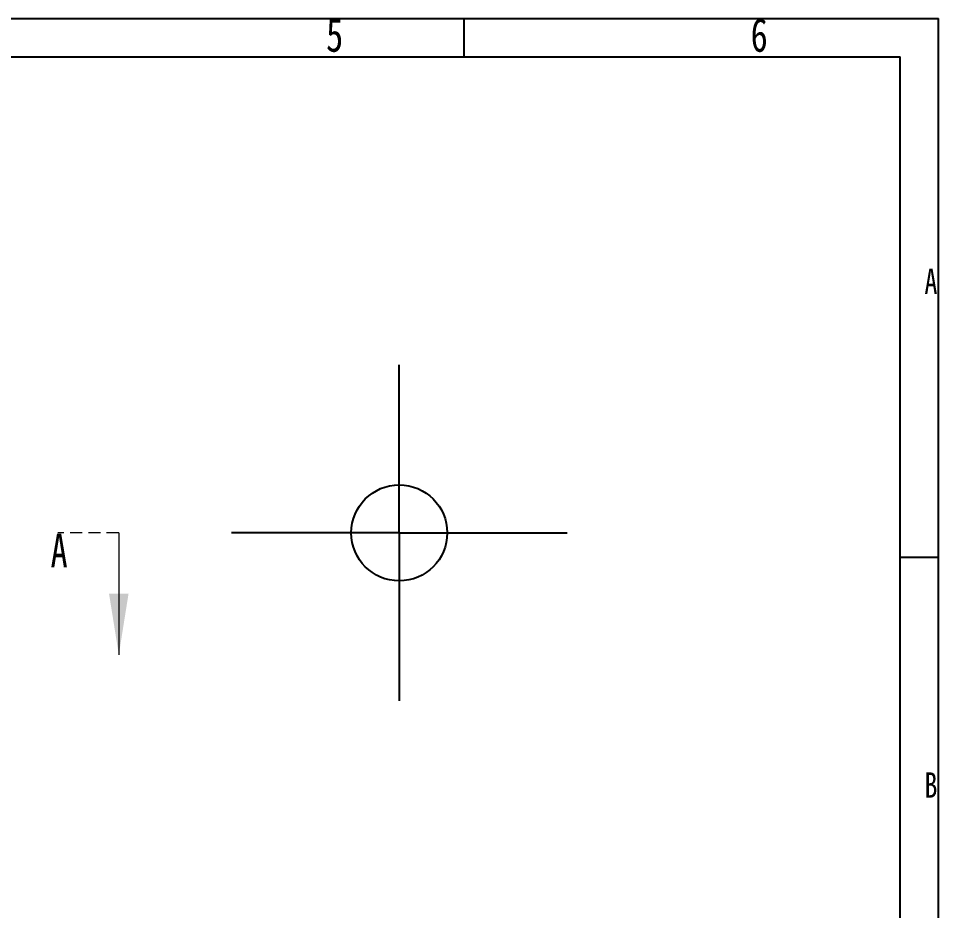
# Model space of a CAD drawing. Header units: millimetres. Extents: x 0 to 297, y 0 to 210.
# Drawn here: x 201.1 to 297, y 117.2 to 210.2 of the extents above; entities that cross this region are included whole.
import ezdxf

# ---------------------------------------------------------------- set-up
doc = ezdxf.new("R2010")
doc.units = ezdxf.units.MM
doc.linetypes.add('HIDDEN', pattern=[1.905, 1.27, -0.635])
doc.layers.add('图框', color=7, linetype='Continuous')
doc.styles.add('SLDTEXTSTYLE1', font='HYSWLONGFANGSONG.TTF')

# ---------------------------------------------------------------- blocks, each defined once
blk = doc.blocks.new('SW_CENTERMARKSYMBOL_1')
at = {"layer": '图框', "color": 0}
for p, q in [((0, 12.5), (0, 17.5)), ((0, 0), (0, 12.5)), ((-12.5, 0), (-17.5, 0)), ((0, 0), (-12.5, 0)), ((0, 0), (12.5, 0)), ((0, 0), (0, -12.5)), ((12.5, 0), (17.5, 0)), ((0, -12.5), (0, -17.5))]:
    blk.add_line(p, q, dxfattribs=at)

msp = doc.modelspace()

# ---------------------------------------------------------------- linework, layer by layer
at = {"color": 7, "linetype": 'HIDDEN', "lineweight": 18}
msp.add_line((211.543, 156.575), (205.193, 156.575), dxfattribs=at)
at = {"color": 7, "linetype": 'Continuous', "lineweight": 18}
msp.add_line((211.543, 156.575), (211.543, 143.875), dxfattribs=at)
at = {"color": 7, "linetype": 'Continuous', "lineweight": 25}
msp.add_circle((240.777, 156.575), 5, dxfattribs=at)
at = {"color": 7, "linetype": 'Continuous', "lineweight": 18}
msp.add_solid([(211.543, 143.875), (212.559, 150.225), (210.527, 150.225)], dxfattribs=at)
at = {"layer": '图框'}
for p, q in [((0, 210.19), (297, 210.19)), ((247.5, 210.19), (247.5, 206.19)), ((297, 0.19), (297, 210.19)), ((297, 154), (293, 154))]:
    msp.add_line(p, q, dxfattribs=at)
at = {"layer": '图框', "linetype": 'Continuous', "lineweight": 25}
for p in [(15, 206.19), (293, 4.19)]:
    msp.add_line(p, (293, 206.19), dxfattribs=at)

# ---------------------------------------------------------------- block references
at = {"layer": '图框'}
msp.add_blockref('SW_CENTERMARKSYMBOL_1', (240.777, 156.575), dxfattribs=at)

# ---------------------------------------------------------------- texts
at = {"color": 7, "linetype": 'Continuous', "insert": (204.428, 156.474), "char_height": 3.5, "attachment_point": 1, "style": 'SLDTEXTSTYLE1'}
msp.add_mtext('A', dxfattribs=at)
at = {"layer": '图框', "attachment_point": 2, "style": 'SLDTEXTSTYLE1'}
for s, insert, char_height in [('5', (234.044, 210.215), 3.5), ('6', (278.297, 210.215), 3.5), ('A', (296.202, 184.117), 2.646), ('B', (296.202, 131.617), 2.646)]:
    msp.add_mtext(s, dxfattribs=dict(at, insert=insert, char_height=char_height))

doc.saveas('drawing.dxf')
